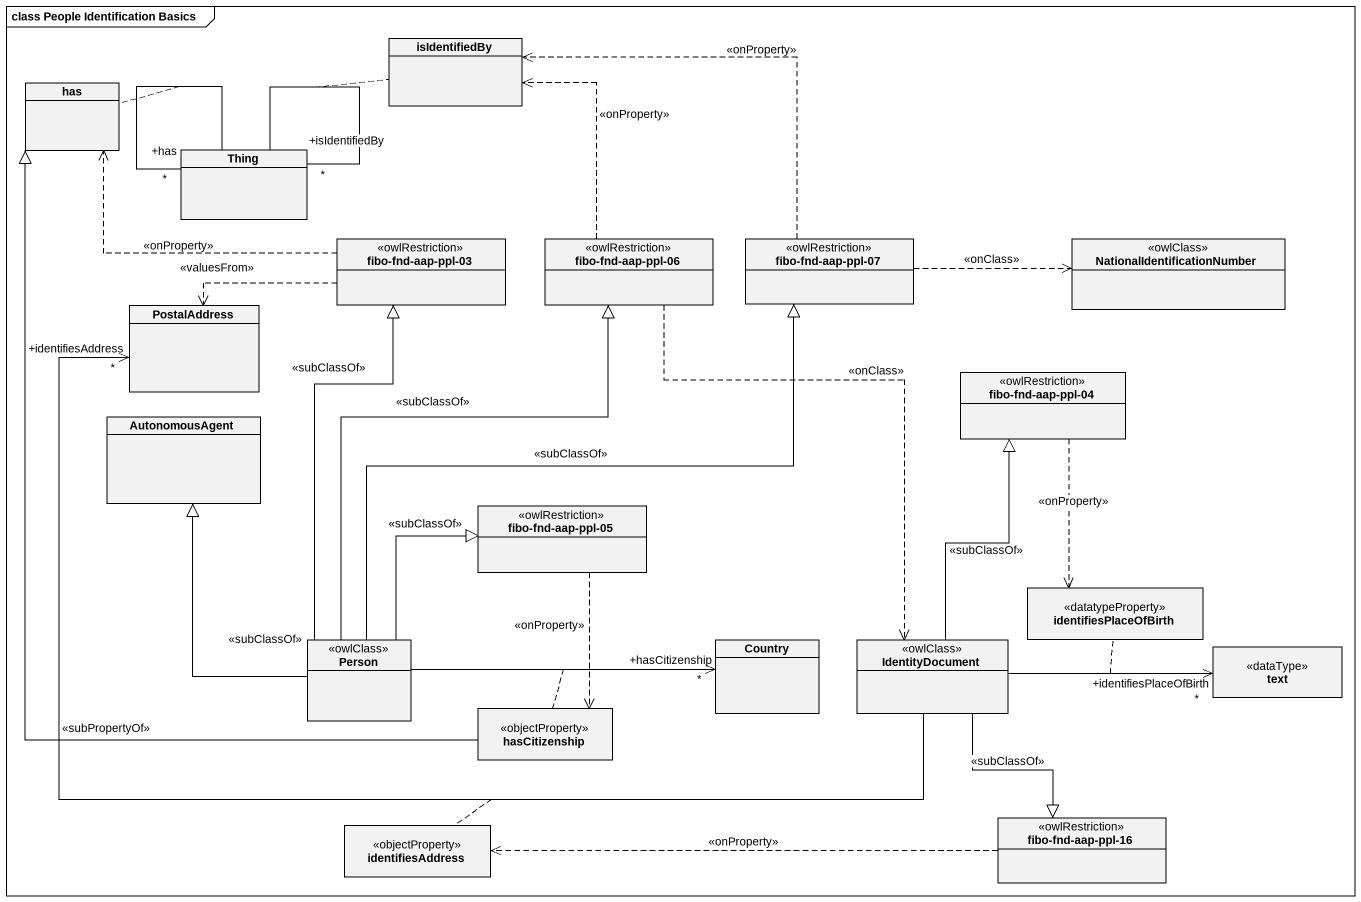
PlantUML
@startuml
mainframe class People Identification Basics
hide circle
hide empty members
class isIdentifiedBy
class has
class Thing
class "fibo-fnd-aap-ppl-03" as fibo_fnd_aap_ppl_03 <<owlRestriction>>
class "fibo-fnd-aap-ppl-06" as fibo_fnd_aap_ppl_06 <<owlRestriction>>
class "fibo-fnd-aap-ppl-07" as fibo_fnd_aap_ppl_07 <<owlRestriction>>
class NationalIdentificationNumber <<owlClass>>
class PostalAddress
class "fibo-fnd-aap-ppl-04" as fibo_fnd_aap_ppl_04 <<owlRestriction>>
class AutonomousAgent
class "fibo-fnd-aap-ppl-05" as fibo_fnd_aap_ppl_05 <<owlRestriction>>
class identifiesPlaceOfBirth <<datatypeProperty>>
class "Person" as Person_ <<owlClass>>
class Country
class IdentityDocument <<owlClass>>
class text <<dataType>>
class hasCitizenship <<objectProperty>>
class identifiesAddress <<objectProperty>>
class "fibo-fnd-aap-ppl-16" as fibo_fnd_aap_ppl_16 <<owlRestriction>>
Thing -- "+isIdentifiedBy\n*" Thing
(Thing, Thing) .. isIdentifiedBy
Thing -- "+has\n*" Thing
(Thing, Thing) .. has
fibo_fnd_aap_ppl_03 .left.> has : <<onProperty>>
fibo_fnd_aap_ppl_03 .left.> PostalAddress : <<valuesFrom>>
fibo_fnd_aap_ppl_06 .up.> isIdentifiedBy : <<onProperty>>
fibo_fnd_aap_ppl_06 ..> IdentityDocument : <<onClass>>
fibo_fnd_aap_ppl_07 .left.> isIdentifiedBy : <<onProperty>>
fibo_fnd_aap_ppl_07 .right.> NationalIdentificationNumber : <<onClass>>
fibo_fnd_aap_ppl_04 ..> identifiesPlaceOfBirth : <<onProperty>>
fibo_fnd_aap_ppl_05 ..> hasCitizenship : <<onProperty>>
Person_ -up-|> fibo_fnd_aap_ppl_03 : <<subClassOf>>
Person_ -up-|> fibo_fnd_aap_ppl_06 : <<subClassOf>>
Person_ -up-|> fibo_fnd_aap_ppl_07 : <<subClassOf>>
Person_ -up-|> AutonomousAgent : <<subClassOf>>
Person_ -up-|> fibo_fnd_aap_ppl_05 : <<subClassOf>>
Person_ -right-> "+hasCitizenship\n*" Country
(Person_, Country) .. hasCitizenship
IdentityDocument -left-> "+identifiesAddress\n*" PostalAddress
(IdentityDocument, PostalAddress) .. identifiesAddress
IdentityDocument -up-|> fibo_fnd_aap_ppl_04 : <<subClassOf>>
IdentityDocument -right-> "+identifiesPlaceOfBirth\n*" text
(IdentityDocument, text) .. identifiesPlaceOfBirth
IdentityDocument --|> fibo_fnd_aap_ppl_16 : <<subClassOf>>
hasCitizenship -up-|> has : <<subPropertyOf>>
fibo_fnd_aap_ppl_16 .left.> identifiesAddress : <<onProperty>>
@enduml
